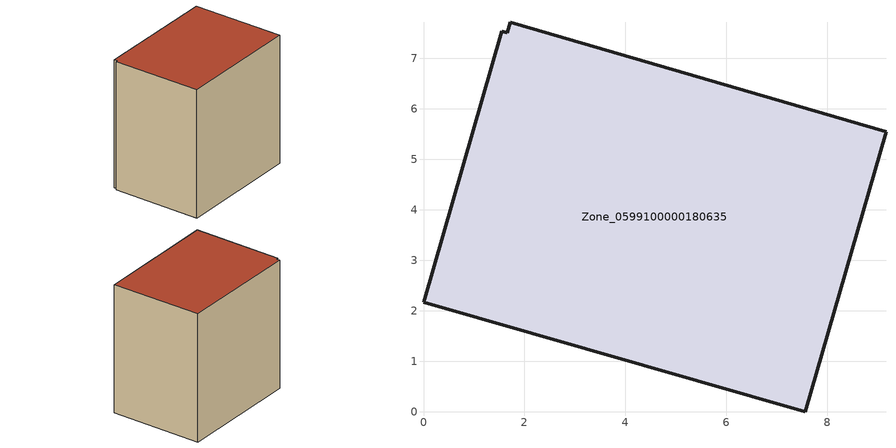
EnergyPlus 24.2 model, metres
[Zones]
Zone_0599100000180635
 floor ground (C_G): 1.72,7.72 9.16,5.55 7.56,0 0,2.17 1.55,7.54 1.66,7.51 z3.08
 wall outside (C_F): 7.56,0 9.16,5.55 1.72,7.72 1.66,7.51 1.55,7.54 0,2.17 7.56,0 z3.08:11.23
 roof outside (C_R): 9.16,5.55 1.72,7.72 1.66,7.51 1.55,7.54 0,2.17 7.56,0 z11.23
[BUILDING]
Pand.0599100000180635: North Axis=0; Terrain=City; Loads Convergence Tolerance Value=0.04; Temperature Convergence Tolerance Value=0.4; Solar Distribution=FullExterior; Maximum Number of Warmup Days=25; Minimum Number of Warmup Days=1
[Site:Location]
Rotterdam.The.Hague.AP_ZH_NLD Design_Conditions: Latitude=51.96; Longitude=4.45; Time Zone=1; Elevation=-4.5
[SITE:GROUNDTEMPERATURE:BUILDINGSURFACE]
18, 18, 18, 18, 18, 18, 18, 18, 18, 18, 18, 18
[MATERIAL] Thermal Absorptance=0.9; Solar Absorptance=0.7; Visible Absorptance=0.7
Name | Roughness | Thickness | Conductivity | Density | Specific Heat
G.TI.1946-1964 | MediumSmooth | 0.15 | 1 | 540 | 1210
F.TI.1946-1964 | Rough | 0.3 | 0.857143 | 1920 | 840
R.TI.1946-1964 | MediumRough | 0.2 | 0.277778 | 1500 | 1000
[CONSTRUCTION]
C_G: G.TI.1946-1964
C_F: F.TI.1946-1964
C_R: R.TI.1946-1964
[ZONE]
Zone_0599100000180635: Type=1; Multiplier=1; Ceiling Height=Autocalculate; Volume=Autocalculate; Floor Area=autocalculate; Part of Total Floor Area=Yes
[ZONEINFILTRATION:DESIGNFLOWRATE]
Infil_Zone_0599100000180635: Zone or ZoneList or Space or SpaceList=Zone_0599100000180635; Schedule=AlwaysOn; Design Flow Rate Calculation Method=Flow/Area; Flow Rate per Floor Area=0.003; Constant Term Coefficient=1; Temperature Term Coefficient=0; Velocity Term Coefficient=0; Velocity Squared Term Coefficient=0
[HVACTEMPLATE:ZONE:IDEALLOADSAIRSYSTEM]
Zone_0599100000180635: Maximum Heating Supply Air Temperature=50; Minimum Cooling Supply Air Temperature=13; Maximum Heating Supply Air Humidity Ratio=0.0156; Minimum Cooling Supply Air Humidity Ratio=0.0077; Heating Limit=NoLimit; Cooling Limit=NoLimit; Dehumidification Control Type=ConstantSensibleHeatRatio; Cooling Sensible Heat Ratio=0.7; Dehumidification Setpoint=60; Humidification Control Type=None; Humidification Setpoint=30; Outdoor Air Method=None; Outdoor Air Flow Rate per Person=0.00944; Outdoor Air Flow Rate per Zone Floor Area=0; Outdoor Air Flow Rate per Zone=0; Demand Controlled Ventilation Type=None; Outdoor Air Economizer Type=NoEconomizer; Heat Recovery Type=None; Sensible Heat Recovery Effectiveness=0.7; Latent Heat Recovery Effectiveness=0.65
[ZONECONTROL:THERMOSTAT]
ThermostatControl_Zone_0599100000180635: Zone or ZoneList=Zone_0599100000180635; Control Type Schedule=DualSetpointControlType; Control 1=Thermostat_Zone_0599100000180635; Temperature Difference Between Cutout And Setpoint=0
[THERMOSTATSETPOINT:DUALSETPOINT]
Thermostat_Zone_0599100000180635: Heating Setpoint Temperature Schedule=HeatingSetpoint_Zone_0599100000180635; Cooling Setpoint Temperature Schedule=CoolingSetpoint_Zone_0599100000180635
[SCHEDULE:COMPACT]
HeatingSetpoint_Zone_0599100000180635: Through: 12/31, For: AllDays, Until: 24:00, 21
CoolingSetpoint_Zone_0599100000180635: Through: 12/31, For: AllDays, Until: 24:00, 24
DualSetpointControlType: Through: 12/31, For: AllDays, Until: 24:00, 4
AlwaysOn: Through: 12/31, For: AllDays, Until: 24:00, 1
